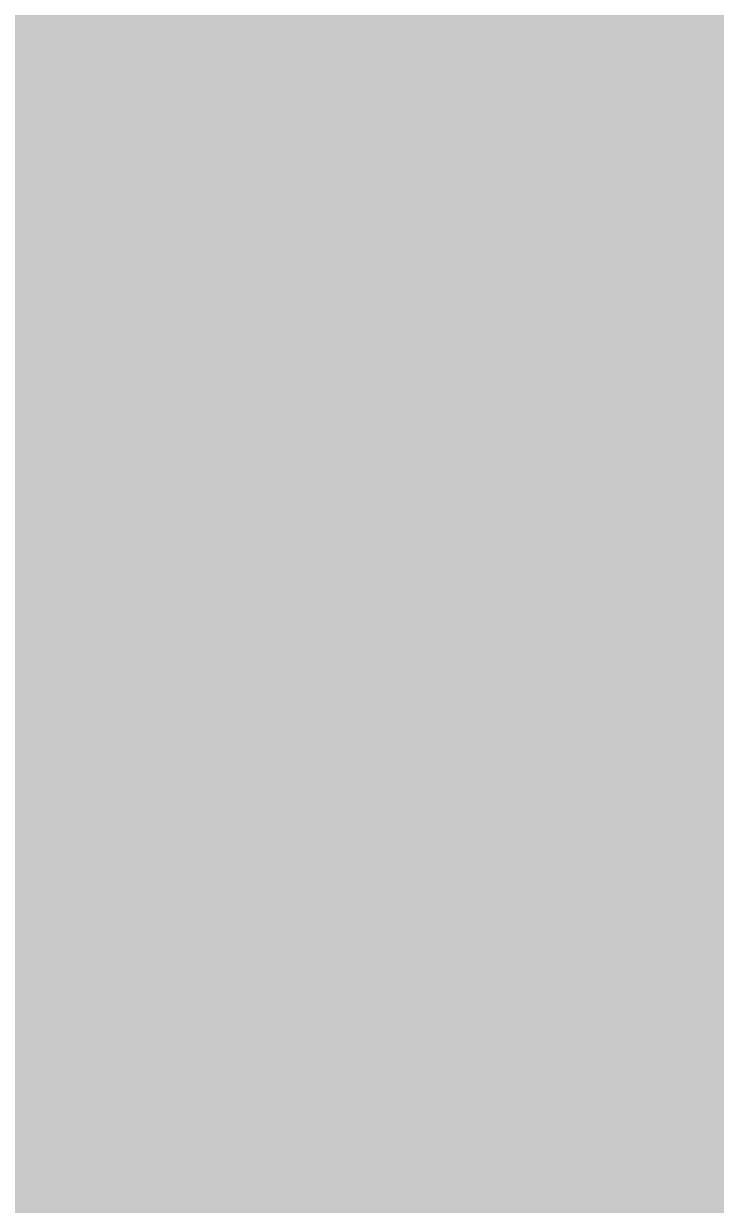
# Model space of a CAD drawing. Extents: x 0 to 196, y 0 to 139.
# Drawn here: x 116.3976 to 116.5429, y 73.0779 to 73.326 of the extents above; entities that cross this region are included whole.
import ezdxf
from ezdxf.enums import TextEntityAlignment as Align

# ---------------------------------------------------------------- set-up
doc = ezdxf.new("R2010")
doc.units = 0
doc.layers.get('0').update_dxf_attribs({"linetype": 'CONTINUOUS'})
for name, color, linetype in [('ASSEMBLY', 12, 'CONTINUOUS'), ('BOND', 85, 'CONTINUOUS'), ('BOUND', 85, 'CONTINUOUS'), ('COND', 80, 'CONTINUOUS'), ('SOLDER_MASK', 85, 'CONTINUOUS'), ('TEXT', 142, 'CONTINUOUS')]:
    doc.layers.add(name, color=color, linetype=linetype)

# ---------------------------------------------------------------- blocks, each defined once
blk = doc.blocks.new('R110_80')
at = {"layer": 'BOND'}
blk.add_hatch(color=256, dxfattribs=at).paths.add_polyline_path([(-0.4, 0.55), (0.4, 0.55), (0.4, -0.55), (-0.4, -0.55)], flags=0)
at = {"layer": 'COND'}
blk.add_hatch(color=256, dxfattribs=at).paths.add_polyline_path([(-0.4, 0.55), (0.4, 0.55), (0.4, -0.55), (-0.4, -0.55)], flags=0)
at = {"layer": 'SOLDER_MASK'}
blk.add_hatch(color=256, dxfattribs=at).paths.add_polyline_path([(-0.4, 0.55), (0.4, 0.55), (0.4, -0.55), (-0.4, -0.55)], flags=0)
blk = doc.blocks.new('PLC_UJCHPLG5MSMTTR')
at = {"layer": 'ASSEMBLY'}
blk.add_hatch(color=256, dxfattribs=at).paths.add_polyline_path([(4.67, -0.45, -1), (4.67, -0.55), (-3.67, -0.55, -1), (-3.67, -0.45)], flags=0)
at = {"layer": 'BOUND'}
blk.add_solid([(-7.5, -8.3), (8.5, -8.3), (-7.5, 1.55), (8.5, 1.55)], dxfattribs=at)
at = {"layer": 'COND', "rotation": 180}
blk.add_blockref('R110_80', (3.25, 0), dxfattribs=at)

msp = doc.modelspace()

# ---------------------------------------------------------------- block references
msp.add_blockref('PLC_UJCHPLG5MSMTTR', (113.03, 73.66))

# ---------------------------------------------------------------- texts
at = {"layer": 'TEXT'}
msp.add_text('MH1', height=2.032, dxfattribs=at).set_placement((119.105, 72.76), align=Align.CENTER)

doc.saveas('drawing.dxf')
